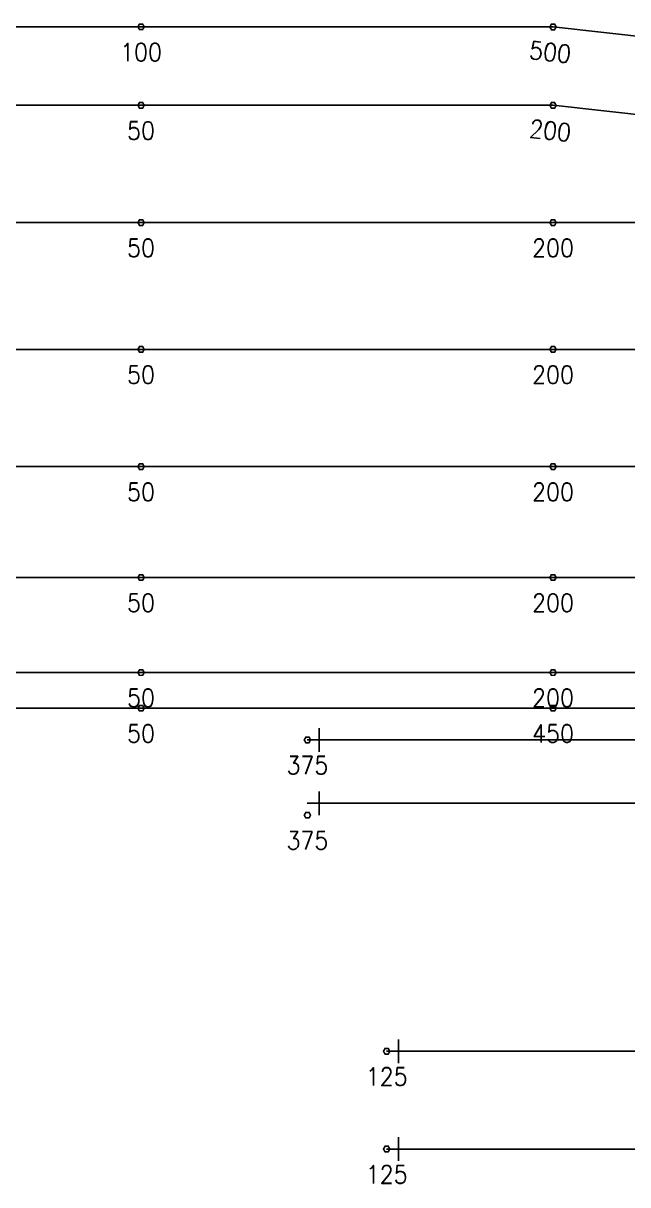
# Model space of a CAD drawing. Header units: millimetres. Extents: x 131629 to 589785, y -24154 to 45581.
# Drawn here: x 427563 to 435193, y 23634 to 38296 of the extents above; entities that cross this region are included whole.
import ezdxf
from ezdxf.enums import TextEntityAlignment as Align

# ---------------------------------------------------------------- set-up
doc = ezdxf.new("R2010")
doc.units = ezdxf.units.MM
doc.layers.get('0').update_dxf_attribs({"lineweight": 20})
doc.layers.add('ARES_TAG', color=3, linetype='Continuous')
doc.layers.add('NDC_S_TENDON', color=10, linetype='Continuous')
doc.layers.add('Current_plane_Column', color=7, linetype='Continuous', true_color=0x4b00ff)
for name, color, linetype, lineweight in [('NDC_S-TENDON', 6, 'Continuous', 35), ('NDC_S_ANNO', 7, 'Continuous', 20), ('NDC_S_SYMBOL', 1, 'Continuous', 15)]:
    doc.layers.add(name, color=color, linetype=linetype, lineweight=lineweight)
doc.styles.add('ARES_ROMANS_0.36', font='romans.shx', dxfattribs={"width": 0.36, "bigfont": 'vns.shx'})
doc.styles.get("Standard").update_dxf_attribs({"font": 'arial.ttf'})

# ---------------------------------------------------------------- blocks, each defined once
blk = doc.blocks.new('*U620')
at = {"layer": 'NDC_S_TENDON'}
blk.add_line((5123, 0), (56672, 0), dxfattribs=at)
at = {"layer": 'ARES_TAG', "style": 'ARES_ROMANS_0.36', "width": 0.36}
blk.add_attdef('S3', text='', height=375, dxfattribs=at).set_placement((-10695, 0), align=Align.MIDDLE_CENTER)
blk = doc.blocks.new('*U626')
at = {"layer": 'NDC_S_TENDON'}
blk.add_line((5123, 0), (56672, 0), dxfattribs=at)
at = {"layer": 'ARES_TAG', "style": 'ARES_ROMANS_0.36', "width": 0.36}
blk.add_attdef('S3', text='', height=375, dxfattribs=at).set_placement((-9538, 0), align=Align.MIDDLE_CENTER)
blk = doc.blocks.new('*U623')
at = {"layer": 'NDC_S_TENDON'}
blk.add_line((5123, 0), (56672, 0), dxfattribs=at)
at = {"layer": 'ARES_TAG', "style": 'ARES_ROMANS_0.36', "width": 0.36}
blk.add_attdef('S3', text='', height=375, dxfattribs=at).set_placement((-10719, 0), align=Align.MIDDLE_CENTER)
blk = doc.blocks.new('*U587')
at = {"layer": 'NDC_S_SYMBOL', "color": 3}
blk.add_line((-7068, 0), (-5568, 0), dxfattribs=at)
blk.add_circle((-7518, 0), 450, dxfattribs=at)
at = {"layer": 'NDC_S_TENDON'}
for p, q in [((8795, -150), (8795, 150)), ((-3388, 0), (-500, 0)), ((-500, 0), (5123, 0)), ((5123, 0), (7945, 0)), ((7945, 0), (8945, 0))]:
    blk.add_line(p, q, dxfattribs=at)
blk.add_lwpolyline([(-3908, 0), (-4388, 150), (-4388, -150), (-3908, 0), (-3388, 0)], dxfattribs=at)
at = {"layer": 'ARES_TAG', "style": 'ARES_ROMANS_0.36', "width": 0.36}
blk.add_attdef('S3', text='', height=375, dxfattribs=at).set_placement((-7518, 0), align=Align.MIDDLE_CENTER)
blk = doc.blocks.new('*U613')
at = {"layer": 'NDC_S_SYMBOL', "color": 3}
blk.add_line((-7068, 0), (-5568, 0), dxfattribs=at)
blk.add_circle((-7518, 0), 450, dxfattribs=at)
at = {"layer": 'NDC_S_TENDON'}
for p, q in [((7792, -150), (7792, 150)), ((-3388, 0), (-500, 0)), ((-500, 0), (5123, 0)), ((5123, 0), (6942, 0)), ((6942, 0), (7942, 0))]:
    blk.add_line(p, q, dxfattribs=at)
blk.add_lwpolyline([(-3908, 0), (-4388, 150), (-4388, -150), (-3908, 0), (-3388, 0)], dxfattribs=at)
at = {"layer": 'ARES_TAG', "style": 'ARES_ROMANS_0.36', "width": 0.36}
blk.add_attdef('S3', text='', height=375, dxfattribs=at).set_placement((-7518, 0), align=Align.MIDDLE_CENTER)
blk = doc.blocks.new('*U614')
at = {"layer": 'NDC_S_SYMBOL', "color": 3}
blk.add_line((-7068, 0), (-5568, 0), dxfattribs=at)
blk.add_circle((-7518, 0), 450, dxfattribs=at)
at = {"layer": 'NDC_S_TENDON'}
for p, q in [((7792, -150), (7792, 150)), ((-3388, 0), (-500, 0)), ((-500, 0), (5123, 0)), ((5123, 0), (6942, 0)), ((6942, 0), (7942, 0))]:
    blk.add_line(p, q, dxfattribs=at)
blk.add_lwpolyline([(-3908, 0), (-4388, 150), (-4388, -150), (-3908, 0), (-3388, 0)], dxfattribs=at)
at = {"layer": 'ARES_TAG', "style": 'ARES_ROMANS_0.36', "width": 0.36}
blk.add_attdef('S3', text='', height=375, dxfattribs=at).set_placement((-7518, 0), align=Align.MIDDLE_CENTER)
blk = doc.blocks.new('*U611')
at = {"layer": 'NDC_S_SYMBOL', "color": 3}
blk.add_line((-7068, 0), (-5568, 0), dxfattribs=at)
blk.add_circle((-7518, 0), 450, dxfattribs=at)
at = {"layer": 'NDC_S_TENDON'}
for p, q in [((8795, -150), (8795, 150)), ((-3388, 0), (-500, 0)), ((-500, 0), (5123, 0)), ((5123, 0), (7945, 0)), ((7945, 0), (8945, 0))]:
    blk.add_line(p, q, dxfattribs=at)
blk.add_lwpolyline([(-3908, 0), (-4388, 150), (-4388, -150), (-3908, 0), (-3388, 0)], dxfattribs=at)
at = {"layer": 'ARES_TAG', "style": 'ARES_ROMANS_0.36', "width": 0.36}
blk.add_attdef('S3', text='', height=375, dxfattribs=at).set_placement((-7518, 0), align=Align.MIDDLE_CENTER)
blk = doc.blocks.new('*U618')
at = {"layer": 'NDC_S_TENDON'}
for p, q in [((-16450, 0), (25150, 0)), ((25150, 0), (34386, -1037))]:
    blk.add_line(p, q, dxfattribs=at)
at = {"layer": 'ARES_TAG', "style": 'ARES_ROMANS_0.36', "width": 0.36}
blk.add_attdef('S3', text='', height=375, rotation=6.4084, dxfattribs=at).set_placement((-31810, -1725), align=Align.MIDDLE_CENTER)
blk = doc.blocks.new('*U619')
at = {"layer": 'NDC_S_TENDON'}
for p, q in [((-16450, 0), (25150, 0)), ((25150, 0), (34386, -1037))]:
    blk.add_line(p, q, dxfattribs=at)
at = {"layer": 'ARES_TAG', "style": 'ARES_ROMANS_0.36', "width": 0.36}
blk.add_attdef('S3', text='', height=375, rotation=5.4568, dxfattribs=at).set_placement((-31837, -1470), align=Align.MIDDLE_CENTER)
blk = doc.blocks.new('TDX')
at = {"layer": 'NDC_S-TENDON', "linetype": 'Continuous'}
for points, elevation in [([(46490, 28751, 20, 20, 0), (46470, 28786, 20, 20, 0), (46430, 28786, 20, 20, 0), (46410, 28751, 20, 20, 0), (46430, 28717, 20, 20, 0), (46470, 28717, 20, 20, 0)], 2500), ([(46490, 28751, 20, 20, 0), (46470, 28786, 20, 20, 0), (46430, 28786, 20, 20, 0), (46410, 28751, 20, 20, 0), (46430, 28717, 20, 20, 0), (46470, 28717, 20, 20, 0)], 2500), ([(46490, 28750, 20, 20, 0), (46470, 28785, 20, 20, 0), (46430, 28785, 20, 20, 0), (46410, 28750, 20, 20, 0), (46430, 28716, 20, 20, 0), (46470, 28716, 20, 20, 0)], 1925), ([(46490, 28750, 20, 20, 0), (46470, 28785, 20, 20, 0), (46430, 28785, 20, 20, 0), (46410, 28750, 20, 20, 0), (46430, 28716, 20, 20, 0), (46470, 28716, 20, 20, 0)], 1925), ([(51690, 28750, 20, 20, 0), (51670, 28785, 20, 20, 0), (51630, 28785, 20, 20, 0), (51610, 28750, 20, 20, 0), (51630, 28715, 20, 20, 0), (51670, 28715, 20, 20, 0)], 2900), ([(51690, 28750, 20, 20, 0), (51670, 28785, 20, 20, 0), (51630, 28785, 20, 20, 0), (51610, 28750, 20, 20, 0), (51630, 28715, 20, 20, 0), (51670, 28715, 20, 20, 0)], 2900), ([(51690, 28750, 20, 20, 0), (51670, 28785, 20, 20, 0), (51630, 28785, 20, 20, 0), (51610, 28750, 20, 20, 0), (51630, 28715, 20, 20, 0), (51670, 28715, 20, 20, 0)], 2900), ([(51690, 28750, 20, 20, 0), (51670, 28785, 20, 20, 0), (51630, 28785, 20, 20, 0), (51610, 28750, 20, 20, 0), (51630, 28715, 20, 20, 0), (51670, 28715, 20, 20, 0)], 2900), ([(51690, 28749, 20, 20, 0), (51670, 28784, 20, 20, 0), (51630, 28784, 20, 20, 0), (51610, 28749, 20, 20, 0), (51630, 28714, 20, 20, 0), (51670, 28714, 20, 20, 0)], 2325), ([(51690, 28749, 20, 20, 0), (51670, 28784, 20, 20, 0), (51630, 28784, 20, 20, 0), (51610, 28749, 20, 20, 0), (51630, 28714, 20, 20, 0), (51670, 28714, 20, 20, 0)], 2325), ([(51690, 28749, 20, 20, 0), (51670, 28784, 20, 20, 0), (51630, 28784, 20, 20, 0), (51610, 28749, 20, 20, 0), (51630, 28714, 20, 20, 0), (51670, 28714, 20, 20, 0)], 2325), ([(51690, 28749, 20, 20, 0), (51670, 28784, 20, 20, 0), (51630, 28784, 20, 20, 0), (51610, 28749, 20, 20, 0), (51630, 28714, 20, 20, 0), (51670, 28714, 20, 20, 0)], 2325), ([(46490, 27761, 20, 20, 0), (46470, 27796, 20, 20, 0), (46430, 27796, 20, 20, 0), (46410, 27761, 20, 20, 0), (46430, 27726, 20, 20, 0), (46470, 27726, 20, 20, 0)], 2800), ([(46490, 27761, 20, 20, 0), (46470, 27796, 20, 20, 0), (46430, 27796, 20, 20, 0), (46410, 27761, 20, 20, 0), (46430, 27726, 20, 20, 0), (46470, 27726, 20, 20, 0)], 2800), ([(46490, 27760, 20, 20, 0), (46470, 27794, 20, 20, 0), (46430, 27794, 20, 20, 0), (46410, 27760, 20, 20, 0), (46430, 27725, 20, 20, 0), (46470, 27725, 20, 20, 0)], 2225), ([(46490, 27760, 20, 20, 0), (46470, 27794, 20, 20, 0), (46430, 27794, 20, 20, 0), (46410, 27760, 20, 20, 0), (46430, 27725, 20, 20, 0), (46470, 27725, 20, 20, 0)], 2225), ([(51690, 27760, 20, 20, 0), (51670, 27794, 20, 20, 0), (51630, 27794, 20, 20, 0), (51610, 27760, 20, 20, 0), (51630, 27725, 20, 20, 0), (51670, 27725, 20, 20, 0)], 2950), ([(51690, 27760, 20, 20, 0), (51670, 27794, 20, 20, 0), (51630, 27794, 20, 20, 0), (51610, 27760, 20, 20, 0), (51630, 27725, 20, 20, 0), (51670, 27725, 20, 20, 0)], 2950), ([(51690, 27760, 20, 20, 0), (51670, 27794, 20, 20, 0), (51630, 27794, 20, 20, 0), (51610, 27760, 20, 20, 0), (51630, 27725, 20, 20, 0), (51670, 27725, 20, 20, 0)], 2950), ([(51690, 27760, 20, 20, 0), (51670, 27794, 20, 20, 0), (51630, 27794, 20, 20, 0), (51610, 27760, 20, 20, 0), (51630, 27725, 20, 20, 0), (51670, 27725, 20, 20, 0)], 2950), ([(51690, 27758, 20, 20, 0), (51670, 27793, 20, 20, 0), (51630, 27793, 20, 20, 0), (51610, 27758, 20, 20, 0), (51630, 27724, 20, 20, 0), (51670, 27724, 20, 20, 0)], 2375), ([(51690, 27758, 20, 20, 0), (51670, 27793, 20, 20, 0), (51630, 27793, 20, 20, 0), (51610, 27758, 20, 20, 0), (51630, 27724, 20, 20, 0), (51670, 27724, 20, 20, 0)], 2375), ([(51690, 27758, 20, 20, 0), (51670, 27793, 20, 20, 0), (51630, 27793, 20, 20, 0), (51610, 27758, 20, 20, 0), (51630, 27724, 20, 20, 0), (51670, 27724, 20, 20, 0)], 2375), ([(51690, 27758, 20, 20, 0), (51670, 27793, 20, 20, 0), (51630, 27793, 20, 20, 0), (51610, 27758, 20, 20, 0), (51630, 27724, 20, 20, 0), (51670, 27724, 20, 20, 0)], 2375), ([(46490, 26280, 20, 20, 0), (46470, 26315, 20, 20, 0), (46430, 26315, 20, 20, 0), (46410, 26280, 20, 20, 0), (46430, 26245, 20, 20, 0), (46470, 26245, 20, 20, 0)], 2800), ([(46490, 26280, 20, 20, 0), (46470, 26315, 20, 20, 0), (46430, 26315, 20, 20, 0), (46410, 26280, 20, 20, 0), (46430, 26245, 20, 20, 0), (46470, 26245, 20, 20, 0)], 2800), ([(46490, 26279, 20, 20, 0), (46470, 26313, 20, 20, 0), (46430, 26313, 20, 20, 0), (46410, 26279, 20, 20, 0), (46430, 26244, 20, 20, 0), (46470, 26244, 20, 20, 0)], 2225), ([(46490, 26279, 20, 20, 0), (46470, 26313, 20, 20, 0), (46430, 26313, 20, 20, 0), (46410, 26279, 20, 20, 0), (46430, 26244, 20, 20, 0), (46470, 26244, 20, 20, 0)], 2225), ([(51690, 26280, 20, 20, 0), (51670, 26315, 20, 20, 0), (51630, 26315, 20, 20, 0), (51610, 26280, 20, 20, 0), (51630, 26245, 20, 20, 0), (51670, 26245, 20, 20, 0)], 2950), ([(51690, 26280, 20, 20, 0), (51670, 26315, 20, 20, 0), (51630, 26315, 20, 20, 0), (51610, 26280, 20, 20, 0), (51630, 26245, 20, 20, 0), (51670, 26245, 20, 20, 0)], 2950), ([(51690, 26280, 20, 20, 0), (51670, 26315, 20, 20, 0), (51630, 26315, 20, 20, 0), (51610, 26280, 20, 20, 0), (51630, 26245, 20, 20, 0), (51670, 26245, 20, 20, 0)], 2950), ([(51690, 26280, 20, 20, 0), (51670, 26315, 20, 20, 0), (51630, 26315, 20, 20, 0), (51610, 26280, 20, 20, 0), (51630, 26245, 20, 20, 0), (51670, 26245, 20, 20, 0)], 2950), ([(51690, 26279, 20, 20, 0), (51670, 26313, 20, 20, 0), (51630, 26313, 20, 20, 0), (51610, 26279, 20, 20, 0), (51630, 26244, 20, 20, 0), (51670, 26244, 20, 20, 0)], 2375), ([(51690, 26279, 20, 20, 0), (51670, 26313, 20, 20, 0), (51630, 26313, 20, 20, 0), (51610, 26279, 20, 20, 0), (51630, 26244, 20, 20, 0), (51670, 26244, 20, 20, 0)], 2375), ([(51690, 26279, 20, 20, 0), (51670, 26313, 20, 20, 0), (51630, 26313, 20, 20, 0), (51610, 26279, 20, 20, 0), (51630, 26244, 20, 20, 0), (51670, 26244, 20, 20, 0)], 2375), ([(51690, 26279, 20, 20, 0), (51670, 26313, 20, 20, 0), (51630, 26313, 20, 20, 0), (51610, 26279, 20, 20, 0), (51630, 26244, 20, 20, 0), (51670, 26244, 20, 20, 0)], 2375), ([(46490, 24680, 20, 20, 0), (46470, 24715, 20, 20, 0), (46430, 24715, 20, 20, 0), (46410, 24680, 20, 20, 0), (46430, 24645, 20, 20, 0), (46470, 24645, 20, 20, 0)], 2800), ([(46490, 24680, 20, 20, 0), (46470, 24715, 20, 20, 0), (46430, 24715, 20, 20, 0), (46410, 24680, 20, 20, 0), (46430, 24645, 20, 20, 0), (46470, 24645, 20, 20, 0)], 2800), ([(46490, 24679, 20, 20, 0), (46470, 24713, 20, 20, 0), (46430, 24713, 20, 20, 0), (46410, 24679, 20, 20, 0), (46430, 24644, 20, 20, 0), (46470, 24644, 20, 20, 0)], 2225), ([(46490, 24679, 20, 20, 0), (46470, 24713, 20, 20, 0), (46430, 24713, 20, 20, 0), (46410, 24679, 20, 20, 0), (46430, 24644, 20, 20, 0), (46470, 24644, 20, 20, 0)], 2225), ([(51690, 24680, 20, 20, 0), (51670, 24715, 20, 20, 0), (51630, 24715, 20, 20, 0), (51610, 24680, 20, 20, 0), (51630, 24645, 20, 20, 0), (51670, 24645, 20, 20, 0)], 2950), ([(51690, 24680, 20, 20, 0), (51670, 24715, 20, 20, 0), (51630, 24715, 20, 20, 0), (51610, 24680, 20, 20, 0), (51630, 24645, 20, 20, 0), (51670, 24645, 20, 20, 0)], 2950), ([(51690, 24680, 20, 20, 0), (51670, 24715, 20, 20, 0), (51630, 24715, 20, 20, 0), (51610, 24680, 20, 20, 0), (51630, 24645, 20, 20, 0), (51670, 24645, 20, 20, 0)], 2950), ([(51690, 24680, 20, 20, 0), (51670, 24715, 20, 20, 0), (51630, 24715, 20, 20, 0), (51610, 24680, 20, 20, 0), (51630, 24645, 20, 20, 0), (51670, 24645, 20, 20, 0)], 2950), ([(51690, 24679, 20, 20, 0), (51670, 24713, 20, 20, 0), (51630, 24713, 20, 20, 0), (51610, 24679, 20, 20, 0), (51630, 24644, 20, 20, 0), (51670, 24644, 20, 20, 0)], 2375), ([(51690, 24679, 20, 20, 0), (51670, 24713, 20, 20, 0), (51630, 24713, 20, 20, 0), (51610, 24679, 20, 20, 0), (51630, 24644, 20, 20, 0), (51670, 24644, 20, 20, 0)], 2375), ([(51690, 24679, 20, 20, 0), (51670, 24713, 20, 20, 0), (51630, 24713, 20, 20, 0), (51610, 24679, 20, 20, 0), (51630, 24644, 20, 20, 0), (51670, 24644, 20, 20, 0)], 2375), ([(51690, 24679, 20, 20, 0), (51670, 24713, 20, 20, 0), (51630, 24713, 20, 20, 0), (51610, 24679, 20, 20, 0), (51630, 24644, 20, 20, 0), (51670, 24644, 20, 20, 0)], 2375), ([(46490, 23200, 20, 20, 0), (46470, 23235, 20, 20, 0), (46430, 23235, 20, 20, 0), (46410, 23200, 20, 20, 0), (46430, 23165, 20, 20, 0), (46470, 23165, 20, 20, 0)], 2800), ([(46490, 23200, 20, 20, 0), (46470, 23235, 20, 20, 0), (46430, 23235, 20, 20, 0), (46410, 23200, 20, 20, 0), (46430, 23165, 20, 20, 0), (46470, 23165, 20, 20, 0)], 2800), ([(46490, 23199, 20, 20, 0), (46470, 23233, 20, 20, 0), (46430, 23233, 20, 20, 0), (46410, 23199, 20, 20, 0), (46430, 23164, 20, 20, 0), (46470, 23164, 20, 20, 0)], 2225), ([(46490, 23199, 20, 20, 0), (46470, 23233, 20, 20, 0), (46430, 23233, 20, 20, 0), (46410, 23199, 20, 20, 0), (46430, 23164, 20, 20, 0), (46470, 23164, 20, 20, 0)], 2225), ([(51690, 23200, 20, 20, 0), (51670, 23235, 20, 20, 0), (51630, 23235, 20, 20, 0), (51610, 23200, 20, 20, 0), (51630, 23165, 20, 20, 0), (51670, 23165, 20, 20, 0)], 2950), ([(51690, 23200, 20, 20, 0), (51670, 23235, 20, 20, 0), (51630, 23235, 20, 20, 0), (51610, 23200, 20, 20, 0), (51630, 23165, 20, 20, 0), (51670, 23165, 20, 20, 0)], 2950), ([(51690, 23200, 20, 20, 0), (51670, 23235, 20, 20, 0), (51630, 23235, 20, 20, 0), (51610, 23200, 20, 20, 0), (51630, 23165, 20, 20, 0), (51670, 23165, 20, 20, 0)], 2950), ([(51690, 23200, 20, 20, 0), (51670, 23235, 20, 20, 0), (51630, 23235, 20, 20, 0), (51610, 23200, 20, 20, 0), (51630, 23165, 20, 20, 0), (51670, 23165, 20, 20, 0)], 2950), ([(51690, 23199, 20, 20, 0), (51670, 23233, 20, 20, 0), (51630, 23233, 20, 20, 0), (51610, 23199, 20, 20, 0), (51630, 23164, 20, 20, 0), (51670, 23164, 20, 20, 0)], 2375), ([(51690, 23199, 20, 20, 0), (51670, 23233, 20, 20, 0), (51630, 23233, 20, 20, 0), (51610, 23199, 20, 20, 0), (51630, 23164, 20, 20, 0), (51670, 23164, 20, 20, 0)], 2375), ([(51690, 23199, 20, 20, 0), (51670, 23233, 20, 20, 0), (51630, 23233, 20, 20, 0), (51610, 23199, 20, 20, 0), (51630, 23164, 20, 20, 0), (51670, 23164, 20, 20, 0)], 2375), ([(51690, 23199, 20, 20, 0), (51670, 23233, 20, 20, 0), (51630, 23233, 20, 20, 0), (51610, 23199, 20, 20, 0), (51630, 23164, 20, 20, 0), (51670, 23164, 20, 20, 0)], 2375), ([(46490, 21800, 20, 20, 0), (46470, 21835, 20, 20, 0), (46430, 21835, 20, 20, 0), (46410, 21800, 20, 20, 0), (46430, 21765, 20, 20, 0), (46470, 21765, 20, 20, 0)], 2800), ([(46490, 21800, 20, 20, 0), (46470, 21835, 20, 20, 0), (46430, 21835, 20, 20, 0), (46410, 21800, 20, 20, 0), (46430, 21765, 20, 20, 0), (46470, 21765, 20, 20, 0)], 2800), ([(46490, 21799, 20, 20, 0), (46470, 21833, 20, 20, 0), (46430, 21833, 20, 20, 0), (46410, 21799, 20, 20, 0), (46430, 21764, 20, 20, 0), (46470, 21764, 20, 20, 0)], 2225), ([(46490, 21799, 20, 20, 0), (46470, 21833, 20, 20, 0), (46430, 21833, 20, 20, 0), (46410, 21799, 20, 20, 0), (46430, 21764, 20, 20, 0), (46470, 21764, 20, 20, 0)], 2225), ([(51690, 21800, 20, 20, 0), (51670, 21835, 20, 20, 0), (51630, 21835, 20, 20, 0), (51610, 21800, 20, 20, 0), (51630, 21765, 20, 20, 0), (51670, 21765, 20, 20, 0)], 2950), ([(51690, 21800, 20, 20, 0), (51670, 21835, 20, 20, 0), (51630, 21835, 20, 20, 0), (51610, 21800, 20, 20, 0), (51630, 21765, 20, 20, 0), (51670, 21765, 20, 20, 0)], 2950), ([(51690, 21800, 20, 20, 0), (51670, 21835, 20, 20, 0), (51630, 21835, 20, 20, 0), (51610, 21800, 20, 20, 0), (51630, 21765, 20, 20, 0), (51670, 21765, 20, 20, 0)], 2950), ([(51690, 21800, 20, 20, 0), (51670, 21835, 20, 20, 0), (51630, 21835, 20, 20, 0), (51610, 21800, 20, 20, 0), (51630, 21765, 20, 20, 0), (51670, 21765, 20, 20, 0)], 2950), ([(51690, 21799, 20, 20, 0), (51670, 21833, 20, 20, 0), (51630, 21833, 20, 20, 0), (51610, 21799, 20, 20, 0), (51630, 21764, 20, 20, 0), (51670, 21764, 20, 20, 0)], 2375), ([(51690, 21799, 20, 20, 0), (51670, 21833, 20, 20, 0), (51630, 21833, 20, 20, 0), (51610, 21799, 20, 20, 0), (51630, 21764, 20, 20, 0), (51670, 21764, 20, 20, 0)], 2375), ([(51690, 21799, 20, 20, 0), (51670, 21833, 20, 20, 0), (51630, 21833, 20, 20, 0), (51610, 21799, 20, 20, 0), (51630, 21764, 20, 20, 0), (51670, 21764, 20, 20, 0)], 2375), ([(51690, 21799, 20, 20, 0), (51670, 21833, 20, 20, 0), (51630, 21833, 20, 20, 0), (51610, 21799, 20, 20, 0), (51630, 21764, 20, 20, 0), (51670, 21764, 20, 20, 0)], 2375), ([(46490, 20600, 20, 20, 0), (46470, 20635, 20, 20, 0), (46430, 20635, 20, 20, 0), (46410, 20600, 20, 20, 0), (46430, 20565, 20, 20, 0), (46470, 20565, 20, 20, 0)], 2800), ([(46490, 20600, 20, 20, 0), (46470, 20635, 20, 20, 0), (46430, 20635, 20, 20, 0), (46410, 20600, 20, 20, 0), (46430, 20565, 20, 20, 0), (46470, 20565, 20, 20, 0)], 2800), ([(46490, 20599, 20, 20, 0), (46470, 20633, 20, 20, 0), (46430, 20633, 20, 20, 0), (46410, 20599, 20, 20, 0), (46430, 20564, 20, 20, 0), (46470, 20564, 20, 20, 0)], 2225), ([(46490, 20599, 20, 20, 0), (46470, 20633, 20, 20, 0), (46430, 20633, 20, 20, 0), (46410, 20599, 20, 20, 0), (46430, 20564, 20, 20, 0), (46470, 20564, 20, 20, 0)], 2225), ([(51690, 20600, 20, 20, 0), (51670, 20635, 20, 20, 0), (51630, 20635, 20, 20, 0), (51610, 20600, 20, 20, 0), (51630, 20565, 20, 20, 0), (51670, 20565, 20, 20, 0)], 2950), ([(51690, 20600, 20, 20, 0), (51670, 20635, 20, 20, 0), (51630, 20635, 20, 20, 0), (51610, 20600, 20, 20, 0), (51630, 20565, 20, 20, 0), (51670, 20565, 20, 20, 0)], 2950), ([(51690, 20600, 20, 20, 0), (51670, 20635, 20, 20, 0), (51630, 20635, 20, 20, 0), (51610, 20600, 20, 20, 0), (51630, 20565, 20, 20, 0), (51670, 20565, 20, 20, 0)], 2950), ([(51690, 20600, 20, 20, 0), (51670, 20635, 20, 20, 0), (51630, 20635, 20, 20, 0), (51610, 20600, 20, 20, 0), (51630, 20565, 20, 20, 0), (51670, 20565, 20, 20, 0)], 2950), ([(51690, 20599, 20, 20, 0), (51670, 20633, 20, 20, 0), (51630, 20633, 20, 20, 0), (51610, 20599, 20, 20, 0), (51630, 20564, 20, 20, 0), (51670, 20564, 20, 20, 0)], 2375), ([(51690, 20599, 20, 20, 0), (51670, 20633, 20, 20, 0), (51630, 20633, 20, 20, 0), (51610, 20599, 20, 20, 0), (51630, 20564, 20, 20, 0), (51670, 20564, 20, 20, 0)], 2375), ([(51690, 20599, 20, 20, 0), (51670, 20633, 20, 20, 0), (51630, 20633, 20, 20, 0), (51610, 20599, 20, 20, 0), (51630, 20564, 20, 20, 0), (51670, 20564, 20, 20, 0)], 2375), ([(51690, 20599, 20, 20, 0), (51670, 20633, 20, 20, 0), (51630, 20633, 20, 20, 0), (51610, 20599, 20, 20, 0), (51630, 20564, 20, 20, 0), (51670, 20564, 20, 20, 0)], 2375), ([(46490, 20150, 20, 20, 0), (46470, 20185, 20, 20, 0), (46430, 20185, 20, 20, 0), (46410, 20150, 20, 20, 0), (46430, 20115, 20, 20, 0), (46470, 20115, 20, 20, 0)], 2550), ([(46490, 20150, 20, 20, 0), (46470, 20185, 20, 20, 0), (46430, 20185, 20, 20, 0), (46410, 20150, 20, 20, 0), (46430, 20115, 20, 20, 0), (46470, 20115, 20, 20, 0)], 2550), ([(46490, 20149, 20, 20, 0), (46470, 20183, 20, 20, 0), (46430, 20183, 20, 20, 0), (46410, 20149, 20, 20, 0), (46430, 20114, 20, 20, 0), (46470, 20114, 20, 20, 0)], 1975), ([(46490, 20149, 20, 20, 0), (46470, 20183, 20, 20, 0), (46430, 20183, 20, 20, 0), (46410, 20149, 20, 20, 0), (46430, 20114, 20, 20, 0), (46470, 20114, 20, 20, 0)], 1975), ([(51690, 20150, 20, 20, 0), (51670, 20185, 20, 20, 0), (51630, 20185, 20, 20, 0), (51610, 20150, 20, 20, 0), (51630, 20115, 20, 20, 0), (51670, 20115, 20, 20, 0)], 2950), ([(51690, 20150, 20, 20, 0), (51670, 20185, 20, 20, 0), (51630, 20185, 20, 20, 0), (51610, 20150, 20, 20, 0), (51630, 20115, 20, 20, 0), (51670, 20115, 20, 20, 0)], 2950), ([(51690, 20150, 20, 20, 0), (51670, 20185, 20, 20, 0), (51630, 20185, 20, 20, 0), (51610, 20150, 20, 20, 0), (51630, 20115, 20, 20, 0), (51670, 20115, 20, 20, 0)], 2950), ([(51690, 20150, 20, 20, 0), (51670, 20185, 20, 20, 0), (51630, 20185, 20, 20, 0), (51610, 20150, 20, 20, 0), (51630, 20115, 20, 20, 0), (51670, 20115, 20, 20, 0)], 2950), ([(51690, 20149, 20, 20, 0), (51670, 20183, 20, 20, 0), (51630, 20183, 20, 20, 0), (51610, 20149, 20, 20, 0), (51630, 20114, 20, 20, 0), (51670, 20114, 20, 20, 0)], 2375), ([(51690, 20149, 20, 20, 0), (51670, 20183, 20, 20, 0), (51630, 20183, 20, 20, 0), (51610, 20149, 20, 20, 0), (51630, 20114, 20, 20, 0), (51670, 20114, 20, 20, 0)], 2375), ([(51690, 20149, 20, 20, 0), (51670, 20183, 20, 20, 0), (51630, 20183, 20, 20, 0), (51610, 20149, 20, 20, 0), (51630, 20114, 20, 20, 0), (51670, 20114, 20, 20, 0)], 2375), ([(51690, 20149, 20, 20, 0), (51670, 20183, 20, 20, 0), (51630, 20183, 20, 20, 0), (51610, 20149, 20, 20, 0), (51630, 20114, 20, 20, 0), (51670, 20114, 20, 20, 0)], 2375), ([(48590, 19750, 20, 20, 0), (48570, 19785, 20, 20, 0), (48530, 19785, 20, 20, 0), (48510, 19750, 20, 20, 0), (48530, 19715, 20, 20, 0), (48570, 19715, 20, 20, 0)], 2875), ([(48590, 19750, 20, 20, 0), (48570, 19785, 20, 20, 0), (48530, 19785, 20, 20, 0), (48510, 19750, 20, 20, 0), (48530, 19715, 20, 20, 0), (48570, 19715, 20, 20, 0)], 2875), ([(48590, 19749, 20, 20, 0), (48570, 19783, 20, 20, 0), (48530, 19783, 20, 20, 0), (48510, 19749, 20, 20, 0), (48530, 19714, 20, 20, 0), (48570, 19714, 20, 20, 0)], 2300), ([(48590, 19749, 20, 20, 0), (48570, 19783, 20, 20, 0), (48530, 19783, 20, 20, 0), (48510, 19749, 20, 20, 0), (48530, 19714, 20, 20, 0), (48570, 19714, 20, 20, 0)], 2300), ([(48590, 18800, 20, 20, 0), (48570, 18835, 20, 20, 0), (48530, 18835, 20, 20, 0), (48510, 18800, 20, 20, 0), (48530, 18765, 20, 20, 0), (48570, 18765, 20, 20, 0)], 2875), ([(48590, 18800, 20, 20, 0), (48570, 18835, 20, 20, 0), (48530, 18835, 20, 20, 0), (48510, 18800, 20, 20, 0), (48530, 18765, 20, 20, 0), (48570, 18765, 20, 20, 0)], 2875), ([(48590, 18799, 20, 20, 0), (48570, 18834, 20, 20, 0), (48530, 18834, 20, 20, 0), (48510, 18799, 20, 20, 0), (48530, 18764, 20, 20, 0), (48570, 18764, 20, 20, 0)], 2300), ([(48590, 18799, 20, 20, 0), (48570, 18834, 20, 20, 0), (48530, 18834, 20, 20, 0), (48510, 18799, 20, 20, 0), (48530, 18764, 20, 20, 0), (48570, 18764, 20, 20, 0)], 2300), ([(49590, 15820, 20, 20, 0), (49570, 15855, 20, 20, 0), (49530, 15855, 20, 20, 0), (49510, 15820, 20, 20, 0), (49530, 15785, 20, 20, 0), (49570, 15785, 20, 20, 0)], 2875), ([(49590, 15820, 20, 20, 0), (49570, 15855, 20, 20, 0), (49530, 15855, 20, 20, 0), (49510, 15820, 20, 20, 0), (49530, 15785, 20, 20, 0), (49570, 15785, 20, 20, 0)], 2875), ([(49590, 15819, 20, 20, 0), (49570, 15854, 20, 20, 0), (49530, 15854, 20, 20, 0), (49510, 15819, 20, 20, 0), (49530, 15784, 20, 20, 0), (49570, 15784, 20, 20, 0)], 2300), ([(49590, 15819, 20, 20, 0), (49570, 15854, 20, 20, 0), (49530, 15854, 20, 20, 0), (49510, 15819, 20, 20, 0), (49530, 15784, 20, 20, 0), (49570, 15784, 20, 20, 0)], 2300), ([(49590, 14585, 20, 20, 0), (49570, 14620, 20, 20, 0), (49530, 14620, 20, 20, 0), (49510, 14585, 20, 20, 0), (49530, 14550, 20, 20, 0), (49570, 14550, 20, 20, 0)], 2875), ([(49590, 14585, 20, 20, 0), (49570, 14620, 20, 20, 0), (49530, 14620, 20, 20, 0), (49510, 14585, 20, 20, 0), (49530, 14550, 20, 20, 0), (49570, 14550, 20, 20, 0)], 2875), ([(49590, 14584, 20, 20, 0), (49570, 14619, 20, 20, 0), (49530, 14619, 20, 20, 0), (49510, 14584, 20, 20, 0), (49530, 14549, 20, 20, 0), (49570, 14549, 20, 20, 0)], 2300), ([(49590, 14584, 20, 20, 0), (49570, 14619, 20, 20, 0), (49530, 14619, 20, 20, 0), (49510, 14584, 20, 20, 0), (49530, 14549, 20, 20, 0), (49570, 14549, 20, 20, 0)], 2300)]:
    blk.add_lwpolyline(points, format="xyseb", close=True, dxfattribs=dict(at, elevation=elevation))
for name, p in [('*U618', (26500, 28752, 1933)), ('*U619', (26500, 27761, 2124)), ('*U620', (4209, 26279, 2228)), ('*U626', (4209, 24679, 2228)), ('*U626', (4209, 23199, 2228)), ('*U626', (4209, 21799, 2228)), ('*U626', (4209, 20599, 2228)), ('*U623', (4209, 20149, 2095))]:
    blk.add_blockref(name, p)
ref = blk.add_blockref('*U587', (57492, 19749, -575), dxfattribs=dict(xscale=-1))
ref.add_attrib('S3', 'S5-39', dxfattribs={"layer": 'ARES_TAG', "height": 375, "style": 'ARES_ROMANS_0.36', "width": 0.36}).set_placement((65010, 19749, -575), align=Align.MIDDLE_CENTER)
ref = blk.add_blockref('*U611', (57492, 18949, -575), dxfattribs=dict(xscale=-1))
ref.add_attrib('S3', 'S5-37', dxfattribs={"layer": 'ARES_TAG', "height": 375, "style": 'ARES_ROMANS_0.36', "width": 0.36}).set_placement((65010, 18949, -575), align=Align.MIDDLE_CENTER)
ref = blk.add_blockref('*U613', (57492, 15819, 2300), dxfattribs=dict(xscale=-1))
ref.add_attrib('S3', 'S2-35', dxfattribs={"layer": 'ARES_TAG', "height": 375, "style": 'ARES_ROMANS_0.36', "width": 0.36}).set_placement((65010, 15819, 2300), align=Align.MIDDLE_CENTER)
ref = blk.add_blockref('*U614', (57492, 14584, 2300), dxfattribs=dict(xscale=-1))
ref.add_attrib('S3', 'S2-34', dxfattribs={"layer": 'ARES_TAG', "height": 375, "style": 'ARES_ROMANS_0.36', "width": 0.36}).set_placement((65010, 14584, 2300), align=Align.MIDDLE_CENTER)
at = {"layer": 'NDC_S_ANNO', "linetype": 'Continuous', "char_height": 225, "attachment_point": 5, "line_spacing_factor": 0.75}
for s, insert, rotation in [('\\FSTANDARD.shx;100', (46450, 28431, 2500), 359.9845), ('\\FSTANDARD.shx;100', (46450, 28430, 1925), 359.9845), ('\\FSTANDARD.shx;500', (51614, 28432, 2900), 353.6135), ('\\FSTANDARD.shx;500', (51615, 28431, 2325), 353.6135), ('\\FSTANDARD.shx;200', (51614, 27441, 2950), 353.6135), ('\\FSTANDARD.shx;200', (51615, 27440, 2375), 353.6135), ('\\FSTANDARD.shx;50', (46450, 27441, 2800), 359.9845), ('\\FSTANDARD.shx;50', (46450, 27440, 2225), 359.9845)]:
    blk.add_mtext(s, dxfattribs=dict(at, insert=insert, rotation=rotation))
for s, insert in [('\\FSTANDARD.shx;50', (46450, 25960, 2800)), ('\\FSTANDARD.shx;50', (46450, 25959, 2225)), ('\\FSTANDARD.shx;200', (51650, 25960, 2950)), ('\\FSTANDARD.shx;200', (51650, 25959, 2375)), ('\\FSTANDARD.shx;50', (46450, 24360, 2800)), ('\\FSTANDARD.shx;50', (46450, 24359, 2225)), ('\\FSTANDARD.shx;200', (51650, 24360, 2950)), ('\\FSTANDARD.shx;200', (51650, 24359, 2375)), ('\\FSTANDARD.shx;50', (46450, 22880, 2800)), ('\\FSTANDARD.shx;50', (46450, 22879, 2225)), ('\\FSTANDARD.shx;200', (51650, 22880, 2950)), ('\\FSTANDARD.shx;200', (51650, 22879, 2375)), ('\\FSTANDARD.shx;50', (46450, 21480, 2800)), ('\\FSTANDARD.shx;50', (46450, 21479, 2225)), ('\\FSTANDARD.shx;200', (51650, 21480, 2950)), ('\\FSTANDARD.shx;200', (51650, 21479, 2375)), ('\\FSTANDARD.shx;50', (46450, 20280, 2800)), ('\\FSTANDARD.shx;50', (46450, 20279, 2225)), ('\\FSTANDARD.shx;200', (51650, 20280, 2950)), ('\\FSTANDARD.shx;200', (51650, 20279, 2375)), ('\\FSTANDARD.shx;50', (46450, 19830, 2550)), ('\\FSTANDARD.shx;50', (46450, 19829, 1975)), ('\\FSTANDARD.shx;450', (51650, 19830, 2950)), ('\\FSTANDARD.shx;450', (51650, 19829, 2375)), ('\\FSTANDARD.shx;375', (48550, 19430, 2875)), ('\\FSTANDARD.shx;375', (48550, 19429, 2300)), ('{\\Fstandard|c0;375}', (48550, 18480, 2875)), ('{\\Fstandard|c0;375}', (48550, 18479, 2300)), ('\\FSTANDARD.shx;125', (49550, 15500, 2875)), ('\\FSTANDARD.shx;125', (49550, 15499, 2300)), ('\\FSTANDARD.shx;125', (49550, 14265, 2875)), ('\\FSTANDARD.shx;125', (49550, 14264, 2300))]:
    blk.add_mtext(s, dxfattribs=dict(at, insert=insert))

msp = doc.modelspace()

# ---------------------------------------------------------------- block references
at = {"layer": 'Current_plane_Column'}
msp.add_blockref('TDX', (382600, 9500), dxfattribs=at)

doc.saveas('drawing.dxf')
